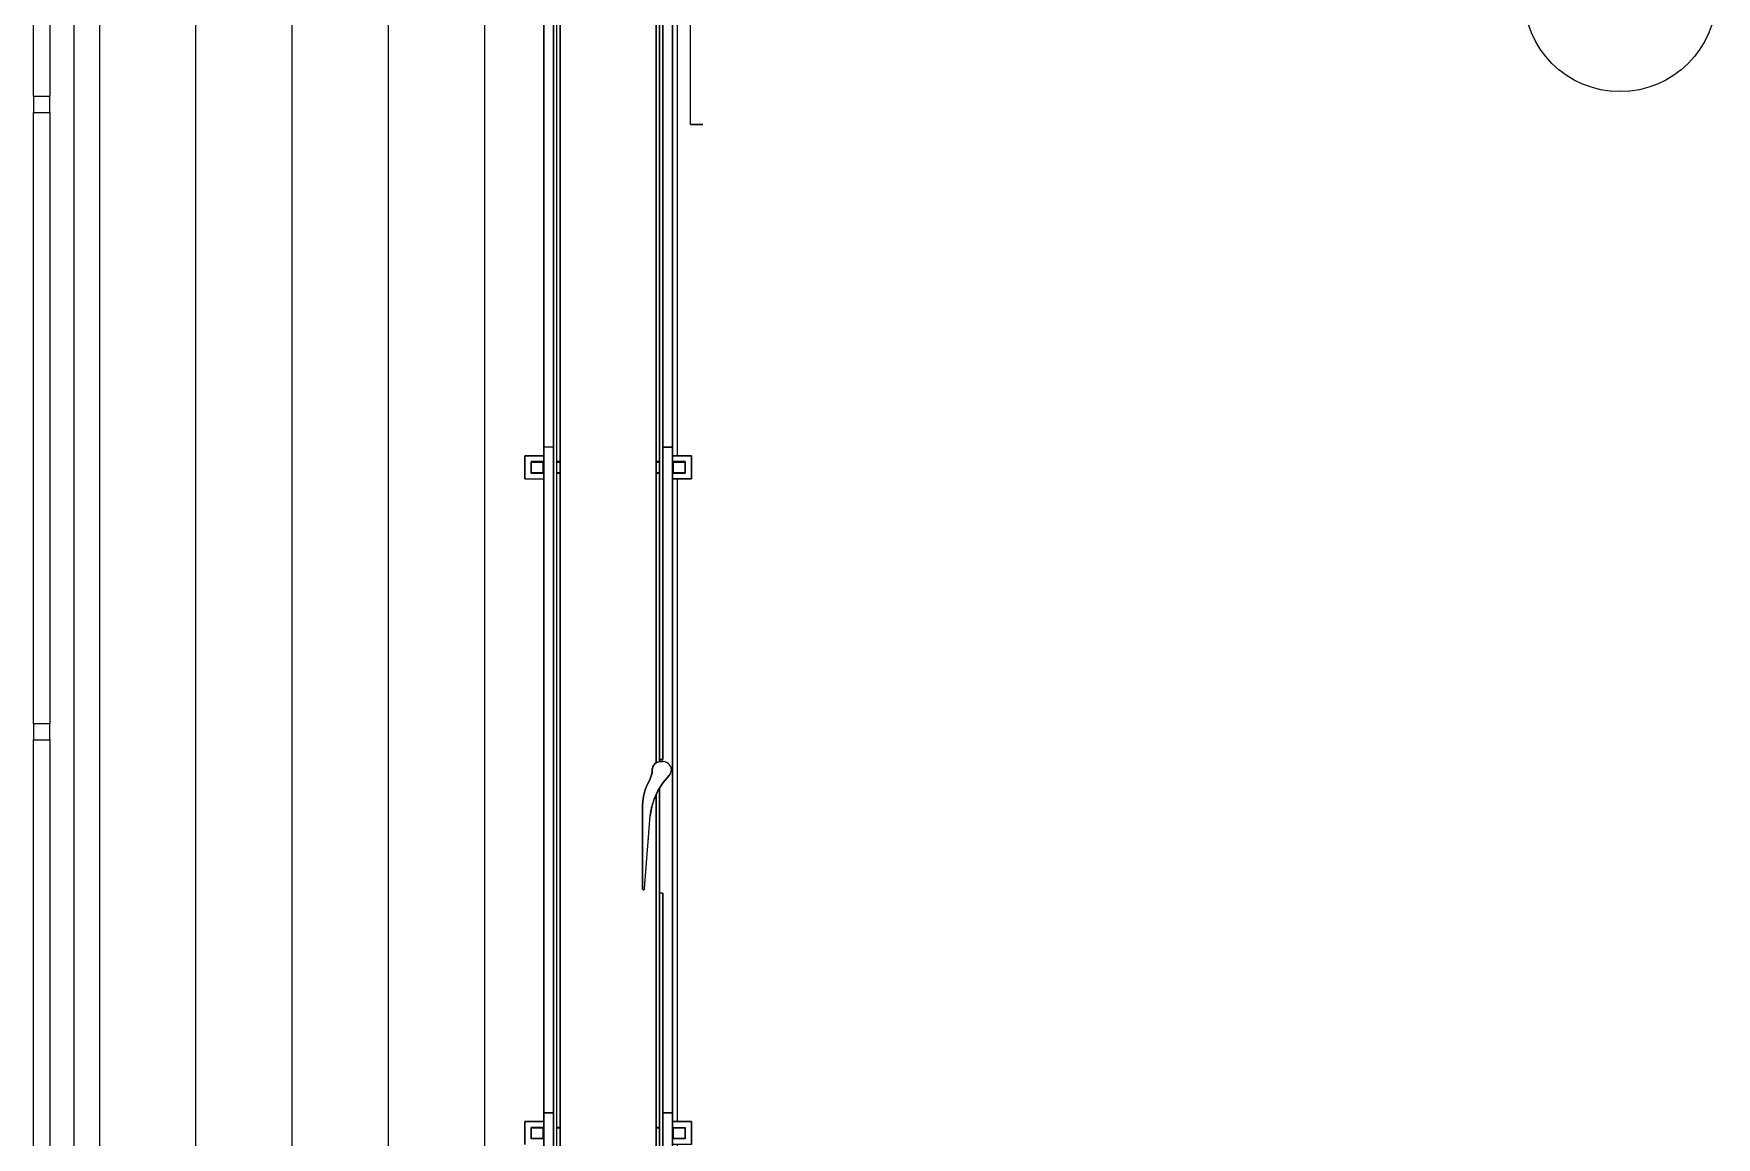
# Model space of a CAD drawing. Header units: centimetres. Extents: x -13617 to -9515, y -261 to 6553.
# Drawn here: x -11184 to -10660, y 3413 to 3756 of the extents above; entities that cross this region are included whole.
import ezdxf

# ---------------------------------------------------------------- set-up
doc = ezdxf.new("R2010")
doc.units = ezdxf.units.CM
doc.linetypes.add('Hidden', pattern=[0.714375, 0.47625, -0.238125])
for name, color, linetype, lineweight in [('A-CLNG-PATT', 7, 'Continuous', 9), ('A-DETL-HDLN', 7, 'Hidden', 9), ('A-GLAZ-CWMG', 7, 'Continuous', 9), ('I-WALL', 7, 'Continuous', 9), ('S-GRID-IDEN', 7, 'Continuous', 9)]:
    doc.layers.add(name, color=color, linetype=linetype, lineweight=lineweight)
doc.layers.add('G-IMPT', color=7, linetype='Continuous', lineweight=9, true_color=0x4c2600)

# ---------------------------------------------------------------- blocks, each defined once
blk = doc.blocks.new('Rectangular Mullion - 30 x 30 mm-1793946-Planta patio maniobras')
at = {"layer": 'A-GLAZ-CWMG', "color": 254, "true_color": 0xd4d4d4}
for p, q in [((-11183.99, 5105.09), (-11183.99, 5295.56)), ((-11178.99, 5295.56), (-11178.99, 5105.09))]:
    blk.add_line(p, q, dxfattribs=at)
blk = doc.blocks.new('Rectangular Mullion - 30 x 30 mm-1797259-Planta patio maniobras')
at = {"layer": 'A-GLAZ-CWMG', "color": 253, "lineweight": 25, "true_color": 0xaaaaaa}
for p, q in [((-2.5, 2.5), (2.5, 2.5)), ((-2.5, -2.5), (-2.5, 2.5)), ((2.5, 2.5), (2.5, -2.5)), ((2.5, -2.5), (-2.5, -2.5))]:
    blk.add_line(p, q, dxfattribs=at)
blk = doc.blocks.new('PQ_RVR_ARQ-01_ZZ_ZZ_MO_T_A_rvt-1-Planta patio maniobras')
at = {"layer": 'A-CLNG-PATT', "lineweight": 18, "true_color": 0xd4d4d4}
h = blk.add_hatch(dxfattribs=at)
h.set_pattern_fill('FP_3', color=254, style=0, pattern_type=2)
h.set_pattern_definition([(90, (-11553.432, 3523.523), (-30, 2e-15), [])])
h.paths.add_polyline_path([(-11171.49, 2368.52), (-11022.9, 2369.06), (-11022.9, 2618.22), (-11028.91, 2618.22), (-11028.91, 2620.14), (-11044.09, 2620.14), (-11044.09, 2679.44), (-11044.21, 2679.44), (-11044.21, 2674.44), (-11044.41, 2674.44), (-11044.41, 2674.24), (-11048.02, 2674.24), (-11048.02, 2674.44), (-11048.22, 2674.44), (-11048.26, 2677.44), (-11054.22, 2677.44), (-11054.22, 2685.44), (-11048.22, 2685.44), (-11048.22, 2843.52), (-11054.22, 2843.52), (-11054.22, 2851.52), (-11048.22, 2851.52), (-11048.22, 2851.86), (-11166.49, 2851.86), (-11166.49, 2854.4), (-11158.11, 2854.4), (-11158.11, 2879.32), (-11166.49, 2879.32), (-11166.49, 2881.86), (-10975.53, 2881.86), (-10975.53, 2934.13), (-10979.86, 2934.13), (-10979.86, 2935.99), (-10983.86, 2935.99), (-10983.86, 2883.61), (-10987.86, 2883.61), (-10987.86, 2935.99), (-10988.86, 2935.99), (-10988.86, 2883.01), (-11018.88, 2883.07), (-11018.88, 2935.99), (-11019.88, 2935.99), (-11019.88, 2883.61), (-11023.88, 2883.61), (-11023.88, 2935.99), (-11027.88, 2935.99), (-11027.88, 2934.13), (-11035.89, 2934.13), (-11035.89, 2942.13), (-11033.88, 2942.13), (-11033.88, 2991.16), (-11051.89, 2991.16), (-11051.89, 3031.17), (-11033.88, 3031.17), (-11033.88, 3080.2), (-11035.89, 3080.2), (-11035.89, 3088.2), (-11027.88, 3088.2), (-11027.88, 3086.34), (-11023.88, 3086.34), (-11023.88, 3138.72), (-11019.88, 3138.72), (-11019.88, 3086.34), (-11018.88, 3086.34), (-11018.88, 3139.32), (-10988.86, 3139.26), (-10988.86, 3086.34), (-10987.86, 3086.34), (-10987.86, 3138.72), (-10983.86, 3138.72), (-10983.86, 3086.34), (-10979.86, 3086.34), (-10979.86, 3088.2), (-10975.53, 3088.2), (-10975.53, 3728.02), (-10979.33, 3728.02), (-10979.33, 3805.3), (-10975.53, 3805.3), (-10975.53, 4597.73), (-10976.98, 4599.85), (-10978.69, 4604.35), (-10979.28, 4609.14), (-10978.69, 4613.93), (-10976.98, 4618.43), (-10975.53, 4620.55), (-10975.53, 4830.32), (-11171.49, 4829.58), (-11171.49, 2565.92), (-11037.55, 2565.92), (-11037.55, 2515.9), (-11171.49, 2515.9), (-11171.49, 2399.56)])
h.paths.add_polyline_path([(-11018.9, 2369.07), (-11017.9, 2369.08), (-11017.9, 2620.14), (-11018.9, 2620.14), (-11018.9, 2423.81)])
h.paths.add_polyline_path([(-10987.89, 2369.19), (-10986.89, 2369.19), (-10986.89, 2620.14), (-10987.89, 2620.14), (-10987.89, 2423.81)])
h.paths.add_polyline_path([(-10982.89, 2369.21), (-10975.53, 2369.23), (-10975.53, 2620.14), (-10976.88, 2620.14), (-10976.88, 2618.22), (-10982.89, 2618.22), (-10982.89, 2423.81)])
h.paths.add_polyline_path([(-11044.21, 2683.44), (-11044.09, 2683.44), (-11044.09, 2845.52), (-11044.21, 2845.52), (-11044.21, 2699.86)])
h.paths.add_polyline_path([(-11044.21, 2849.52), (-11044.09, 2849.52), (-11044.09, 2851.86), (-11044.21, 2851.86)])
h.paths.add_polyline_path([(-11132.71, 2854.4), (-11112.39, 2854.4), (-11112.39, 2879.32), (-11132.71, 2879.32)])
h.paths.add_polyline_path([(-11135.25, 2854.4), (-11135.25, 2879.32), (-11155.57, 2879.32), (-11155.57, 2854.4)])
h.paths.add_polyline_path([(-11044.09, 2854.4), (-11044.09, 2861.45), (-11043.81, 2861.87), (-11043.81, 2879.32), (-11064.13, 2879.32), (-11064.13, 2854.4), (-11048.22, 2854.4), (-11048.2, 2854.52), (-11048.02, 2854.52), (-11048.02, 2854.72), (-11044.41, 2854.72), (-11044.41, 2854.52), (-11044.21, 2854.52), (-11044.21, 2854.4)])
h.paths.add_polyline_path([(-11109.85, 2854.4), (-11089.53, 2854.4), (-11089.53, 2879.32), (-11109.85, 2879.32), (-11109.85, 2854.52)])
h.paths.add_polyline_path([(-11066.67, 2854.4), (-11066.67, 2879.32), (-11086.99, 2879.32), (-11086.99, 2854.4)])
h.paths.add_polyline_path([(-11041.27, 2865.75), (-11032.38, 2879.32), (-11041.27, 2879.32), (-11041.27, 2866.69)])
h.paths.add_polyline_path([(-10988.86, 2940.13), (-10987.86, 2940.13), (-10987.86, 3082.2), (-10988.86, 3082.2), (-10988.86, 2950.1)])
h.paths.add_polyline_path([(-10979.86, 2940.13), (-10979.86, 2942.13), (-10977.86, 2942.13), (-10977.86, 3080.2), (-10979.86, 3080.2), (-10979.86, 3082.2), (-10983.86, 3082.2), (-10983.86, 2940.13)])
h.paths.add_polyline_path([(-11019.88, 2940.13), (-11018.88, 2940.13), (-11018.88, 3082.2), (-11019.88, 3082.2), (-11019.88, 2950.1)])
h.paths.add_polyline_path([(-11023.88, 2940.13), (-11023.88, 3082.2), (-11027.88, 3082.12), (-11027.88, 3080.2), (-11029.88, 3080.2), (-11029.88, 3025.67), (-11027.76, 3025.67), (-11027.76, 2996.66), (-11029.88, 2996.66), (-11029.81, 2942.13), (-11027.88, 2942.13), (-11027.88, 2940.13)])
h.paths.add_polyline_path([(-11054.89, 2991.16), (-11054.89, 3031.17), (-11052.89, 3031.17), (-11052.89, 2991.16)])
h.paths.add_polyline_path([(-11074.22, 3129.45), (-11078.9, 3130.6), (-11083.17, 3132.84), (-11086.78, 3136.04), (-11089.52, 3140.01), (-11091.23, 3144.51), (-11091.81, 3149.3), (-11091.23, 3154.09), (-11089.52, 3158.59), (-11086.78, 3162.56), (-11083.17, 3165.76), (-11078.9, 3168), (-11074.22, 3169.15), (-11069.4, 3169.15), (-11064.72, 3168), (-11060.45, 3165.76), (-11056.84, 3162.56), (-11054.1, 3158.59), (-11052.39, 3154.09), (-11051.81, 3149.3), (-11052.39, 3144.51), (-11054.1, 3140.01), (-11056.84, 3136.04), (-11060.45, 3132.84), (-11064.72, 3130.6), (-11069.4, 3129.45), (-11073.35, 3129.45)])
h.paths.add_polyline_path([(-10989.99, 3141.05), (-11020, 3141.12), (-11020, 3151.33), (-11021, 3151.33), (-11021, 3146.5), (-11022, 3146.5), (-11022, 3146.68), (-11024.8, 3146.68), (-11024.8, 3146.86), (-11025, 3146.86), (-11025, 3149.55), (-11031.01, 3149.55), (-11031.01, 3156.7), (-11025, 3156.7), (-11025, 3410.27), (-11031.01, 3410.27), (-11031.01, 3417.42), (-11025, 3417.42), (-11025, 3617.66), (-11031.01, 3617.66), (-11031.01, 3624.81), (-11025, 3624.81), (-11025, 3825.05), (-11031.01, 3825.05), (-11031.01, 3832.2), (-11025, 3832.2), (-11025, 3834.89), (-11024.8, 3834.89), (-11024.8, 3835.07), (-11022, 3835.07), (-11022, 3835.96), (-11021, 3835.96), (-11020.95, 3830.42), (-11020, 3830.42), (-11020, 3840.73), (-10989.99, 3840.67), (-10989.88, 3837.69), (-10989.29, 3837.8), (-10988.14, 3837.7), (-10987.07, 3837.22), (-10986.23, 3836.43), (-10985.75, 3835.45), (-10985.67, 3835.07), (-10985.19, 3835.07), (-10985.19, 3834.89), (-10984.99, 3834.89), (-10984.88, 3832.2), (-10978.98, 3832.2), (-10978.98, 3825.05), (-10984.99, 3825.05), (-10984.88, 3624.81), (-10978.98, 3624.81), (-10978.98, 3617.66), (-10984.99, 3617.66), (-10984.99, 3417.42), (-10978.98, 3417.42), (-10978.98, 3410.27), (-10984.99, 3410.27), (-10984.99, 3156.7), (-10978.98, 3156.7), (-10978.98, 3149.55), (-10984.99, 3149.55), (-10984.99, 3146.86), (-10985.19, 3146.86), (-10985.19, 3146.68), (-10987.99, 3146.68), (-10987.99, 3146.5), (-10988.99, 3146.53), (-10988.99, 3151.33), (-10989.99, 3151.33), (-10989.99, 3141.12)])
h.paths.add_polyline_path([(-10988.99, 3154.91), (-10988.99, 3250.35), (-10989.39, 3249.72), (-10989.99, 3248.46), (-10989.99, 3154.91)])
h.paths.add_polyline_path([(-11021, 3154.91), (-11020, 3154.91), (-11020, 3412.19), (-11021, 3412.19), (-11021, 3166.98)])
h.paths.add_polyline_path([(-10989.99, 3258.25), (-10988.99, 3258.75), (-10988.99, 3412.19), (-10989.99, 3412.19), (-10989.99, 3258.25)])
h.paths.add_polyline_path([(-11020, 3415.5), (-11020, 3619.58), (-11021, 3619.58), (-11020.95, 3415.5)])
h.paths.add_polyline_path([(-10988.99, 3415.5), (-10989.02, 3521.21), (-10989.39, 3520.64), (-10989.99, 3519.38), (-10989.99, 3415.5)])
h.paths.add_polyline_path([(-10989.99, 3529.17), (-10988.99, 3529.67), (-10988.99, 3619.58), (-10989.99, 3619.58), (-10989.99, 3529.17)])
h.paths.add_polyline_path([(-11021, 3622.89), (-11020, 3622.89), (-11020, 3816.72), (-11021, 3815.93), (-11021, 3623.02)])
h.paths.add_polyline_path([(-10989.99, 3622.89), (-10988.99, 3622.89), (-10988.99, 3826.84), (-10989.99, 3826.84), (-10989.99, 3623.02)])
h.paths.add_polyline_path([(-11069.83, 3781.95), (-11074.65, 3781.95), (-11079.34, 3783.11), (-11083.6, 3785.35), (-11087.21, 3788.54), (-11089.95, 3792.51), (-11091.66, 3797.02), (-11092.24, 3801.81), (-11091.66, 3806.59), (-11089.95, 3811.1), (-11087.21, 3815.07), (-11083.6, 3818.27), (-11079.34, 3820.51), (-11074.65, 3821.66), (-11069.83, 3821.66), (-11065.15, 3820.51), (-11060.88, 3818.27), (-11057.27, 3815.07), (-11054.53, 3811.1), (-11052.82, 3806.59), (-11052.24, 3801.81), (-11052.82, 3797.02), (-11054.53, 3792.51), (-11057.27, 3788.54), (-11060.88, 3785.35), (-11065.15, 3783.11), (-11066.37, 3782.81)])
h.paths.add_polyline_path([(-11021, 3816.89), (-11020, 3817.69), (-11020, 3826.84), (-11021, 3826.84), (-11021, 3817.62)])
h.paths.add_polyline_path([(-10988.99, 3830.42), (-10988.99, 3832.37), (-10989.99, 3832.31), (-10989.99, 3830.42)])
at = {"layer": 'I-WALL', "color": 253, "true_color": 0xaaaaaa}
blk.add_line((-11171.49, 4856.74), (-11171.49, 2584.66), dxfattribs=at)
at = {"layer": 'A-GLAZ-CWMG', "color": 254, "lineweight": 18, "true_color": 0xd4d4d4}
for p in [(0, -1368.28), (0, -1563.75), (0, -1759.22)]:
    blk.add_blockref('Rectangular Mullion - 30 x 30 mm-1793946-Planta patio maniobras', p, dxfattribs=at)
at = {"layer": 'A-GLAZ-CWMG', "color": 254, "lineweight": 18, "true_color": 0xd4d4d4, "extrusion": (0, 0, -1), "rotation": 270.0000000000002}
for p in [(11181.49, 3734.3), (11181.49, 3538.84)]:
    blk.add_blockref('Rectangular Mullion - 30 x 30 mm-1797259-Planta patio maniobras', p, dxfattribs=at)
blk = doc.blocks.new('EQ-01-015 - EQ-01-015_dwg_Agrupar_447-1514512-Planta patio maniobras')
at = {"layer": 'A-DETL-HDLN'}
for p, q in [((-5.8, 20), (-5.8, 112)), ((-1.27, 112), (-5.8, 112)), ((-1.27, 112), (-5.8, 112)), ((-1.27, 20), (-5.8, 20)), ((-5.8, 20), (-1.27, 20))]:
    blk.add_line(p, q, dxfattribs=at)
at = {"layer": 'G-IMPT', "color": 251, "true_color": 0x666666}
for p, q in [((-5.8, 20), (-5.8, 112)), ((-1.27, 112), (-5.8, 112)), ((-1.27, 112), (-5.8, 112)), ((-1.27, 112), (-5.8, 112)), ((-5.8, 112), (-1.27, 112)), ((-1.27, 20), (-5.8, 20)), ((-5.8, 20), (-1.27, 20)), ((-5.8, 20), (-1.27, 20)), ((-1.27, 20), (-5.8, 20))]:
    blk.add_line(p, q, dxfattribs=at)
at = {"layer": 'G-IMPT', "color": 251, "true_color": 0x666666, "flags": 128}
blk.add_lwpolyline([(-1.27, 20), (-5.8, 20), (-5.8, 112), (-1.27, 112)], dxfattribs=at)
blk = doc.blocks.new('EQ-01-015 - EQ-01-015_dwg_Agrupar_348-1514514-Planta patio maniobras')
blk.add_blockref('EQ-01-015 - EQ-01-015_dwg_Agrupar_447-1514512-Planta patio maniobras', (-119.17, 0))
blk = doc.blocks.new('EQ-01-015 - EQ-01-015_dwg_Group_65-1514515-Planta patio maniobras')
at = {"rotation": 270}
blk.add_blockref('EQ-01-015 - EQ-01-015_dwg_Agrupar_348-1514514-Planta patio maniobras', (185, 190.18), dxfattribs=at)
blk = doc.blocks.new('EQ-01-015 - EQ-01-015_dwg-1514499-Planta patio maniobras')
at = {"rotation": 90}
blk.add_blockref('EQ-01-015 - EQ-01-015_dwg_Group_65-1514515-Planta patio maniobras', (315.15, -124.41), dxfattribs=at)
blk = doc.blocks.new('EQ-01-015 - EQ-01-015-1495268-Planta patio maniobras')
at = {"xscale": 0.84, "yscale": 0.84, "zscale": 0.84}
blk.add_blockref('EQ-01-015 - EQ-01-015_dwg-1514499-Planta patio maniobras', (0.46, 0.41), dxfattribs=at)
blk = doc.blocks.new('EQ-01-010 - EQ-01-010_dwg_Agrupar_466-1517774-Planta patio maniobras')
at = {"layer": 'A-DETL-HDLN'}
for p, q in [((6, 693.54), (6, 486.24)), ((46, 693.54), (46, 486.24)), ((0, 476.4), (0, 483.55)), ((0, 483.55), (6, 483.55)), ((9, 486.24), (6, 486.24)), ((6, 278.94), (6, 486.24)), ((9, 486.24), (6, 486.24)), ((46, 486.24), (43, 486.24)), ((46, 486.24), (43, 486.24)), ((46, 278.94), (46, 486.24)), ((52, 483.55), (46, 483.55)), ((52, 483.55), (52, 476.4)), ((2, 478.19), (2, 481.76)), ((2, 481.76), (6, 481.76)), ((2, 478.19), (6, 478.19)), ((2.01, 481.63), (2.01, 478.32)), ((2.01, 481.63), (5.71, 481.63)), ((5.71, 478.32), (2.01, 478.32)), ((5.85, 481.63), (5.71, 481.63)), ((5.71, 478.32), (5.71, 481.63)), ((5.85, 478.32), (5.71, 478.32)), ((5.85, 481.63), (5.85, 478.32)), ((5.85, 481.63), (5.85, 478.32)), ((11, 481.76), (10.05, 481.76)), ((11, 481.76), (10.05, 481.76)), ((11, 481.63), (10.05, 481.63)), ((11, 478.32), (10.05, 478.32)), ((11, 478.19), (10.05, 478.19)), ((11, 478.19), (10.05, 478.19)), ((41, 481.76), (42, 481.76)), ((41, 481.76), (42, 481.76)), ((41, 481.63), (42, 481.63)), ((42, 478.32), (41, 478.32)), ((41, 478.19), (42, 478.19)), ((41, 478.19), (42, 478.19)), ((46, 481.76), (50, 481.76)), ((46, 478.19), (50, 478.19)), ((46.29, 481.63), (46.15, 481.63)), ((46.15, 481.63), (46.15, 478.32)), ((46.15, 481.63), (46.15, 478.32)), ((46.29, 478.32), (46.15, 478.32)), ((49.99, 481.63), (46.29, 481.63)), ((46.29, 481.63), (46.29, 478.32)), ((49.99, 478.32), (46.29, 478.32)), ((49.99, 481.63), (49.99, 478.32)), ((50, 481.76), (50, 478.19)), ((0, 476.4), (6, 476.4)), ((52, 476.4), (46, 476.4)), ((42, 388.35), (42, 388.96)), ((42, 347.42), (42, 380.06)), ((9, 278.94), (6, 278.94)), ((6, 5.81), (6, 278.94)), ((9, 278.94), (6, 278.94)), ((43, 278.94), (46, 278.94)), ((43, 278.94), (46, 278.94)), ((46, 5.81), (46, 278.94)), ((6, 276.25), (0, 276.25)), ((0, 276.25), (0, 269.1)), ((6, 274.46), (2, 274.46)), ((2, 270.89), (2, 274.46)), ((2.01, 274.33), (2.01, 271.02)), ((2.01, 274.33), (5.71, 274.33)), ((5.85, 274.33), (5.71, 274.33)), ((5.71, 271.02), (5.71, 274.33)), ((5.85, 271.02), (5.85, 274.33)), ((5.85, 271.02), (5.85, 274.33)), ((11, 274.46), (10.05, 274.46)), ((11, 274.46), (10.05, 274.46)), ((11, 274.33), (10.05, 274.33)), ((41, 274.46), (42, 274.46)), ((41, 274.46), (42, 274.46)), ((41, 274.33), (42, 274.33)), ((52, 276.25), (46, 276.25)), ((46, 274.46), (50, 274.46)), ((46.29, 274.33), (46.15, 274.33)), ((46.15, 274.33), (46.15, 271.02)), ((46.15, 274.33), (46.15, 271.02)), ((49.99, 274.33), (46.29, 274.33)), ((46.29, 274.33), (46.29, 271.02)), ((49.99, 274.33), (49.99, 271.02)), ((50, 270.89), (50, 274.46)), ((52, 269.1), (52, 276.25))]:
    blk.add_line(p, q, dxfattribs=at)
at = {"layer": 'G-IMPT'}
for p, q in [((6, 693.54), (6, 486.24)), ((6, 693.54), (6, 486.24)), ((46, 693.54), (46, 486.24)), ((0, 476.4), (0, 483.55)), ((0, 483.55), (6, 483.55)), ((0, 476.4), (0, 483.55)), ((0, 483.55), (6, 483.55)), ((9, 486.24), (6, 486.24)), ((6, 278.94), (6, 486.24)), ((9, 486.24), (6, 486.24)), ((6, 486.24), (6, 278.94)), ((9, 486.24), (6, 486.24)), ((46, 486.24), (43, 486.24)), ((46, 486.24), (43, 486.24)), ((43, 486.24), (46, 486.24)), ((46, 486.24), (43, 486.24)), ((46, 278.94), (46, 486.24)), ((46, 486.24), (46, 278.94)), ((52, 483.55), (46, 483.55)), ((46, 483.55), (52, 483.55)), ((52, 483.55), (52, 476.4)), ((2, 478.19), (2, 481.76)), ((2, 481.76), (6, 481.76)), ((2, 481.76), (6, 481.76)), ((2, 478.19), (2, 481.76)), ((2, 478.19), (6, 478.19)), ((2, 478.19), (6, 478.19)), ((2.01, 481.63), (2.01, 478.32)), ((2.01, 481.63), (5.71, 481.63)), ((5.71, 478.32), (2.01, 478.32)), ((5.85, 481.63), (5.71, 481.63)), ((5.71, 478.32), (5.71, 481.63)), ((5.71, 481.63), (5.85, 481.63)), ((5.85, 481.63), (5.71, 481.63)), ((5.71, 481.63), (5.71, 478.32)), ((5.85, 478.32), (5.71, 478.32)), ((5.71, 478.32), (5.85, 478.32)), ((5.85, 481.63), (5.85, 478.32)), ((5.85, 481.63), (5.85, 478.32)), ((5.85, 481.63), (5.85, 478.32)), ((5.85, 481.63), (5.85, 478.32)), ((5.85, 478.32), (5.85, 481.63)), ((11, 481.76), (10.05, 481.76)), ((11, 481.76), (10.05, 481.76)), ((11, 481.76), (10.05, 481.76)), ((10.05, 481.76), (11, 481.76)), ((11, 481.63), (10.05, 481.63)), ((10.05, 481.63), (11, 481.63)), ((10.05, 481.63), (11, 481.63)), ((11, 478.32), (10.05, 478.32)), ((11, 478.32), (10.05, 478.32)), ((10.05, 478.32), (11, 478.32)), ((11, 478.19), (10.05, 478.19)), ((11, 478.19), (10.05, 478.19)), ((10.05, 478.19), (11, 478.19)), ((11, 478.19), (10.05, 478.19)), ((41, 481.76), (42, 481.76)), ((41, 481.76), (42, 481.76)), ((42, 481.76), (41, 481.76)), ((41, 481.76), (42, 481.76)), ((41, 481.63), (42, 481.63)), ((41, 481.63), (42, 481.63)), ((41, 481.63), (42, 481.63)), ((42, 478.32), (41, 478.32)), ((42, 478.32), (41, 478.32)), ((41, 478.32), (42, 478.32)), ((41, 478.19), (42, 478.19)), ((41, 478.19), (42, 478.19)), ((42, 478.19), (41, 478.19)), ((41, 478.19), (42, 478.19)), ((46, 481.76), (50, 481.76)), ((50, 481.76), (46, 481.76)), ((46, 481.76), (50, 481.76)), ((46, 478.19), (50, 478.19)), ((46, 478.19), (50, 478.19)), ((46.29, 481.63), (46.15, 481.63)), ((46.15, 481.63), (46.15, 478.32)), ((46.15, 481.63), (46.15, 478.32)), ((46.15, 478.32), (46.15, 481.63)), ((46.15, 478.32), (46.15, 481.63)), ((46.29, 478.32), (46.15, 478.32)), ((49.99, 481.63), (46.29, 481.63)), ((46.29, 481.63), (46.29, 478.32)), ((49.99, 478.32), (46.29, 478.32)), ((49.99, 481.63), (49.99, 478.32)), ((49.99, 481.63), (49.99, 478.32)), ((50, 481.76), (50, 478.19)), ((0, 476.4), (6, 476.4)), ((0, 476.4), (6, 476.4)), ((0, 476.4), (6, 476.4)), ((52, 476.4), (46, 476.4)), ((46, 476.4), (52, 476.4)), ((52, 476.4), (46, 476.4)), ((42, 388.35), (42, 388.96)), ((42, 388.35), (42, 388.96)), ((42, 388.96), (42, 388.35)), ((42, 347.42), (42, 380.06)), ((42, 347.42), (42, 380.06)), ((42, 380.06), (42, 347.42)), ((9, 278.94), (6, 278.94)), ((6, 5.81), (6, 278.94)), ((9, 278.94), (6, 278.94)), ((6, 278.94), (6, 5.81)), ((9, 278.94), (6, 278.94)), ((43, 278.94), (46, 278.94)), ((43, 278.94), (46, 278.94)), ((46, 278.94), (43, 278.94)), ((46, 278.94), (43, 278.94)), ((46, 5.81), (46, 278.94)), ((46, 278.94), (46, 5.81)), ((6, 276.25), (0, 276.25)), ((0, 276.25), (0, 269.1)), ((0, 276.25), (6, 276.25)), ((0, 276.25), (0, 269.1)), ((6, 274.46), (2, 274.46)), ((2, 270.89), (2, 274.46)), ((2, 274.46), (6, 274.46)), ((2, 270.89), (2, 274.46)), ((2.01, 274.33), (2.01, 271.02)), ((2.01, 274.33), (5.71, 274.33)), ((2.01, 271.02), (2.01, 274.33)), ((2.01, 274.33), (5.71, 274.33)), ((5.85, 274.33), (5.71, 274.33)), ((5.71, 271.02), (5.71, 274.33)), ((5.85, 274.33), (5.71, 274.33)), ((5.71, 274.33), (5.71, 271.02)), ((5.71, 274.33), (5.85, 274.33)), ((5.85, 271.02), (5.85, 274.33)), ((5.85, 271.02), (5.85, 274.33)), ((5.85, 274.33), (5.85, 271.02)), ((5.85, 271.02), (5.85, 274.33)), ((11, 274.46), (10.05, 274.46)), ((11, 274.46), (10.05, 274.46)), ((11, 274.46), (10.05, 274.46)), ((10.05, 274.46), (11, 274.46)), ((11, 274.33), (10.05, 274.33)), ((10.05, 274.33), (11, 274.33)), ((10.05, 274.33), (11, 274.33)), ((41, 274.46), (42, 274.46)), ((41, 274.46), (42, 274.46)), ((42, 274.46), (41, 274.46)), ((41, 274.46), (42, 274.46)), ((41, 274.33), (42, 274.33)), ((41, 274.33), (42, 274.33)), ((42, 274.33), (41, 274.33)), ((52, 276.25), (46, 276.25)), ((46, 276.25), (52, 276.25)), ((46, 274.46), (50, 274.46)), ((46, 274.46), (50, 274.46)), ((46, 274.46), (50, 274.46)), ((46.29, 274.33), (46.15, 274.33)), ((46.15, 274.33), (46.15, 271.02)), ((46.15, 274.33), (46.15, 271.02)), ((46.15, 271.02), (46.15, 274.33)), ((46.15, 274.33), (46.15, 271.02)), ((46.15, 271.02), (46.15, 274.33)), ((49.99, 274.33), (46.29, 274.33)), ((46.29, 274.33), (46.29, 271.02)), ((49.99, 274.33), (49.99, 271.02)), ((49.99, 271.02), (49.99, 274.33)), ((50, 270.89), (50, 274.46)), ((52, 269.1), (52, 276.25))]:
    blk.add_line(p, q, dxfattribs=at)
at = {"layer": 'G-IMPT', "flags": 128}
for points in [[(9, 486.24), (6, 486.24), (6, 693.54)], [(43, 486.24), (46, 486.24), (46, 693.54), (45.31, 693.54)], [(46, 693.54), (46, 486.24), (46, 278.94)], [(6, 483.55), (0, 483.55), (0, 476.4)], [(9, 486.24), (6, 486.24), (6, 278.94), (9, 278.94)], [(52, 483.55), (52, 476.4), (52, 483.55), (46, 483.55)], [(6, 481.76), (2, 481.76), (2, 478.19), (6, 478.19)], [(2.01, 478.32), (5.71, 478.32), (2.01, 478.32), (2.01, 481.63), (5.71, 481.63), (5.71, 478.32)], [(2.01, 478.32), (2.01, 481.63), (5.71, 481.63)], [(5.71, 478.32), (5.85, 478.32), (5.85, 481.63)], [(46, 478.19), (50, 478.19), (50, 481.76), (50, 478.19)], [(46.15, 478.32), (46.15, 481.63), (46.29, 481.63), (46.15, 481.63)], [(49.99, 481.63), (46.29, 481.63), (49.99, 481.63), (49.99, 478.32), (46.29, 478.32), (46.29, 481.63), (46.29, 478.32), (46.15, 478.32), (46.15, 481.63)], [(46.15, 478.32), (46.29, 478.32), (49.99, 478.32)], [(9, 278.94), (6, 278.94), (6, 5.81), (9, 5.81)], [(43, 278.94), (46, 278.94), (46, 5.81), (43, 5.81)], [(0, 269.1), (0, 276.25), (6, 276.25)], [(6, 270.89), (2, 270.89), (2, 274.46), (6, 274.46)], [(5.71, 271.02), (2.01, 271.02), (2.01, 274.33), (5.71, 274.33), (5.71, 271.02), (2.01, 271.02)], [(5.85, 274.33), (5.85, 271.02), (5.71, 271.02)], [(5.71, 271.02), (5.85, 271.02), (5.85, 274.33)], [(52, 276.25), (52, 269.1), (46, 269.1)], [(46, 276.25), (52, 276.25), (52, 269.1)], [(50, 270.89), (50, 274.46), (50, 270.89), (46, 270.89)], [(46.15, 274.33), (46.29, 274.33), (49.99, 274.33)]]:
    blk.add_lwpolyline(points, dxfattribs=at)
blk.add_lwpolyline([(49.99, 274.33), (49.99, 271.02), (46.29, 271.02), (46.29, 274.33), (46.29, 271.02), (46.15, 271.02), (46.15, 274.33), (46.29, 274.33)], close=True, dxfattribs=at)
blk = doc.blocks.new('EQ-01-010 - EQ-01-010_dwg_Agrupar_1044-1517775-Planta patio maniobras')
at = {"layer": 'A-DETL-HDLN'}
for p, q in [((9, 5.45), (9, 694.61)), ((10, 5.45), (10, 694.61)), ((41, 690.99), (41, 387.94)), ((11, 5.45), (11, 675.37)), ((42, 388.96), (42, 632.42)), ((43, 632.42), (43, 388.96)), ((42, 388.96), (43, 388.96)), ((41, 378.17), (41, 117.14)), ((42, 161.46), (42, 347.42)), ((43, 347.42), (42, 347.42)), ((43, 347.42), (43, 161.46))]:
    blk.add_line(p, q, dxfattribs=at)
at = {"layer": 'G-IMPT'}
for p, q in [((9, 5.45), (9, 694.61)), ((10, 5.45), (10, 694.61)), ((10, 5.45), (10, 694.61)), ((41, 690.99), (41, 387.94)), ((41, 387.94), (41, 690.99)), ((41, 387.94), (41, 690.99)), ((11, 5.45), (11, 675.37)), ((11, 675.37), (11, 5.45)), ((11, 675.37), (11, 5.45)), ((42, 388.96), (42, 632.42)), ((43, 632.42), (43, 388.96)), ((42, 388.96), (43, 388.96)), ((41, 378.17), (41, 117.14)), ((41, 117.14), (41, 378.17)), ((41, 117.14), (41, 378.17)), ((42, 161.46), (42, 347.42)), ((43, 347.42), (42, 347.42)), ((43, 347.42), (43, 161.46))]:
    blk.add_line(p, q, dxfattribs=at)
at = {"layer": 'G-IMPT', "flags": 128}
for points in [[(9, 5.45), (9, 694.61), (9, 5.45), (10, 5.45), (10, 694.61)], [(43, 161.46), (43, 347.42), (42, 347.42), (42, 161.46)], [(43, 161.46), (43, 347.42), (42, 347.42), (42, 161.46)]]:
    blk.add_lwpolyline(points, dxfattribs=at)
blk.add_lwpolyline([(43, 632.42), (43, 388.96), (42, 388.96), (43, 388.96), (43, 632.42), (42, 632.42), (42, 388.96), (42, 632.42)], close=True, dxfattribs=at)
blk = doc.blocks.new('EQ-01-010 - EQ-01-010_dwg_Agrupar_434-1517776-Planta patio maniobras')
at = {"layer": 'A-DETL-HDLN'}
for p, q in [((40.55, 387.61), (40.99, 387.94)), ((40.99, 387.94), (41.49, 388.2)), ((41.49, 388.2), (42.03, 388.36)), ((42.03, 388.36), (42.61, 388.42)), ((43.18, 388.39), (42.61, 388.42)), ((43.74, 388.26), (43.18, 388.39)), ((44.26, 388.03), (43.74, 388.26)), ((44.72, 387.73), (44.26, 388.03)), ((38.14, 381.15), (38.94, 382.7)), ((38.94, 382.7), (39.21, 383.28)), ((39.21, 383.28), (39.42, 383.88)), ((39.42, 383.88), (39.58, 384.49)), ((39.58, 384.49), (39.67, 385.12)), ((39.67, 385.12), (39.7, 385.74)), ((39.7, 385.74), (39.76, 386.26)), ((39.76, 386.26), (39.92, 386.75)), ((39.92, 386.75), (40.19, 387.21)), ((40.19, 387.21), (40.55, 387.61)), ((43.13, 381.81), (44.98, 384)), ((45.11, 387.34), (44.72, 387.73)), ((44.98, 384), (45.31, 384.42)), ((45.41, 386.9), (45.11, 387.34)), ((45.31, 384.42), (45.55, 384.89)), ((45.6, 386.42), (45.41, 386.9)), ((45.55, 384.89), (45.67, 385.39)), ((45.69, 385.91), (45.6, 386.42)), ((45.67, 385.39), (45.69, 385.91)), ((36.79, 376.18), (37.06, 377.88)), ((37.06, 377.88), (37.52, 379.54)), ((37.52, 379.54), (38.14, 381.15)), ((40.4, 376.9), (41.6, 379.43)), ((41.6, 379.43), (43.13, 381.81)), ((36.7, 374.48), (36.79, 376.18)), ((36.7, 348.73), (36.7, 374.48)), ((39.09, 371.54), (39.56, 374.26)), ((39.56, 374.26), (40.4, 376.9)), ((37.3, 348.71), (39.09, 371.54)), ((36.7, 348.73), (36.99, 348.46)), ((36.7, 348.73), (36.7, 348.69)), ((36.7, 348.73), (36.99, 348.46)), ((36.71, 348.65), (36.7, 348.69)), ((36.71, 348.65), (36.7, 348.69)), ((36.73, 348.61), (36.71, 348.65)), ((36.71, 348.65), (36.73, 348.61)), ((36.73, 348.61), (36.75, 348.57)), ((36.73, 348.61), (36.75, 348.57)), ((36.78, 348.54), (36.75, 348.57)), ((36.75, 348.57), (36.78, 348.54)), ((36.78, 348.54), (36.82, 348.51)), ((36.78, 348.54), (36.82, 348.51)), ((36.82, 348.51), (36.86, 348.49)), ((36.82, 348.51), (36.86, 348.49)), ((36.86, 348.49), (36.9, 348.48)), ((36.9, 348.48), (36.86, 348.49)), ((36.9, 348.48), (36.94, 348.47)), ((36.9, 348.48), (36.94, 348.47)), ((36.99, 348.46), (36.94, 348.47)), ((36.99, 348.46), (36.94, 348.47)), ((37.04, 348.46), (36.99, 348.46)), ((36.99, 348.46), (37.04, 348.46)), ((37.04, 348.46), (37.08, 348.47)), ((37.04, 348.46), (37.08, 348.47)), ((37.08, 348.47), (37.12, 348.48)), ((37.12, 348.48), (37.08, 348.47)), ((37.12, 348.48), (37.16, 348.5)), ((37.12, 348.48), (37.16, 348.5)), ((37.16, 348.5), (37.2, 348.53)), ((37.2, 348.53), (37.16, 348.5)), ((37.2, 348.53), (37.23, 348.56)), ((37.2, 348.53), (37.23, 348.56)), ((37.23, 348.56), (37.26, 348.59)), ((37.23, 348.56), (37.26, 348.59)), ((37.26, 348.59), (37.28, 348.63)), ((37.26, 348.59), (37.28, 348.63)), ((37.28, 348.63), (37.29, 348.67)), ((37.28, 348.63), (37.29, 348.67)), ((37.29, 348.67), (37.3, 348.71)), ((37.3, 348.71), (37.29, 348.67))]:
    blk.add_line(p, q, dxfattribs=at)
at = {"layer": 'G-IMPT'}
for p, q in [((40.55, 387.61), (40.99, 387.94)), ((40.55, 387.61), (40.99, 387.94)), ((40.99, 387.94), (41.49, 388.2)), ((40.99, 387.94), (41.49, 388.2)), ((41.49, 388.2), (42.03, 388.36)), ((42.03, 388.36), (41.49, 388.2)), ((42.03, 388.36), (42.61, 388.42)), ((42.03, 388.36), (42.61, 388.42)), ((43.18, 388.39), (42.61, 388.42)), ((42.61, 388.42), (43.18, 388.39)), ((43.74, 388.26), (43.18, 388.39)), ((43.74, 388.26), (43.18, 388.39)), ((44.26, 388.03), (43.74, 388.26)), ((43.74, 388.26), (44.26, 388.03)), ((44.72, 387.73), (44.26, 388.03)), ((44.72, 387.73), (44.26, 388.03)), ((38.14, 381.15), (38.94, 382.7)), ((38.94, 382.7), (39.21, 383.28)), ((39.21, 383.28), (39.42, 383.88)), ((39.21, 383.28), (39.42, 383.88)), ((39.42, 383.88), (39.58, 384.49)), ((39.58, 384.49), (39.42, 383.88)), ((39.58, 384.49), (39.67, 385.12)), ((39.58, 384.49), (39.67, 385.12)), ((39.67, 385.12), (39.7, 385.74)), ((39.67, 385.12), (39.7, 385.74)), ((39.7, 385.74), (39.76, 386.26)), ((39.7, 385.74), (39.76, 386.26)), ((39.76, 386.26), (39.92, 386.75)), ((39.76, 386.26), (39.92, 386.75)), ((39.92, 386.75), (40.19, 387.21)), ((40.19, 387.21), (39.92, 386.75)), ((40.19, 387.21), (40.55, 387.61)), ((40.19, 387.21), (40.55, 387.61)), ((43.13, 381.81), (44.98, 384)), ((45.11, 387.34), (44.72, 387.73)), ((44.72, 387.73), (45.11, 387.34)), ((44.98, 384), (45.31, 384.42)), ((44.98, 384), (45.31, 384.42)), ((45.41, 386.9), (45.11, 387.34)), ((45.41, 386.9), (45.11, 387.34)), ((45.31, 384.42), (45.55, 384.89)), ((45.31, 384.42), (45.55, 384.89)), ((45.6, 386.42), (45.41, 386.9)), ((45.41, 386.9), (45.6, 386.42)), ((45.55, 384.89), (45.67, 385.39)), ((45.55, 384.89), (45.67, 385.39)), ((45.69, 385.91), (45.6, 386.42)), ((45.6, 386.42), (45.69, 385.91)), ((45.67, 385.39), (45.69, 385.91)), ((45.69, 385.91), (45.67, 385.39)), ((36.79, 376.18), (37.06, 377.88)), ((36.79, 376.18), (37.06, 377.88)), ((37.06, 377.88), (37.52, 379.54)), ((37.06, 377.88), (37.52, 379.54)), ((37.52, 379.54), (38.14, 381.15)), ((37.52, 379.54), (38.14, 381.15)), ((40.4, 376.9), (41.6, 379.43)), ((41.6, 379.43), (43.13, 381.81)), ((36.7, 374.48), (36.79, 376.18)), ((36.7, 374.48), (36.79, 376.18)), ((36.7, 348.73), (36.7, 374.48)), ((36.7, 348.73), (36.7, 374.48)), ((39.09, 371.54), (39.56, 374.26)), ((39.56, 374.26), (39.09, 371.54)), ((39.56, 374.26), (40.4, 376.9)), ((39.56, 374.26), (40.4, 376.9)), ((37.3, 348.71), (39.09, 371.54)), ((37.3, 348.71), (39.09, 371.54)), ((36.7, 348.73), (36.99, 348.46)), ((36.7, 348.73), (36.7, 348.69)), ((36.7, 348.73), (36.99, 348.46)), ((36.71, 348.65), (36.7, 348.69)), ((36.71, 348.65), (36.7, 348.69)), ((36.71, 348.65), (36.7, 348.69)), ((36.7, 348.69), (36.71, 348.65)), ((36.73, 348.61), (36.71, 348.65)), ((36.71, 348.65), (36.73, 348.61)), ((36.73, 348.61), (36.71, 348.65)), ((36.71, 348.65), (36.73, 348.61)), ((36.73, 348.61), (36.75, 348.57)), ((36.73, 348.61), (36.75, 348.57)), ((36.75, 348.57), (36.73, 348.61)), ((36.73, 348.61), (36.75, 348.57)), ((36.78, 348.54), (36.75, 348.57)), ((36.75, 348.57), (36.78, 348.54)), ((36.78, 348.54), (36.75, 348.57)), ((36.75, 348.57), (36.78, 348.54)), ((36.78, 348.54), (36.82, 348.51)), ((36.78, 348.54), (36.82, 348.51)), ((36.78, 348.54), (36.82, 348.51)), ((36.82, 348.51), (36.78, 348.54)), ((36.82, 348.51), (36.86, 348.49)), ((36.82, 348.51), (36.86, 348.49)), ((36.86, 348.49), (36.82, 348.51)), ((36.82, 348.51), (36.86, 348.49)), ((36.86, 348.49), (36.9, 348.48)), ((36.9, 348.48), (36.86, 348.49)), ((36.9, 348.48), (36.86, 348.49)), ((36.86, 348.49), (36.9, 348.48)), ((36.9, 348.48), (36.94, 348.47)), ((36.9, 348.48), (36.94, 348.47)), ((36.94, 348.47), (36.9, 348.48)), ((36.9, 348.48), (36.94, 348.47)), ((36.99, 348.46), (36.94, 348.47)), ((36.99, 348.46), (36.94, 348.47)), ((37.04, 348.46), (36.99, 348.46)), ((36.99, 348.46), (37.04, 348.46)), ((37.04, 348.46), (37.08, 348.47)), ((37.04, 348.46), (37.08, 348.47)), ((37.08, 348.47), (37.04, 348.46)), ((37.04, 348.46), (37.08, 348.47)), ((37.08, 348.47), (37.12, 348.48)), ((37.12, 348.48), (37.08, 348.47)), ((37.12, 348.48), (37.08, 348.47)), ((37.08, 348.47), (37.12, 348.48)), ((37.12, 348.48), (37.16, 348.5)), ((37.12, 348.48), (37.16, 348.5)), ((37.16, 348.5), (37.12, 348.48)), ((37.12, 348.48), (37.16, 348.5)), ((37.16, 348.5), (37.2, 348.53)), ((37.2, 348.53), (37.16, 348.5)), ((37.2, 348.53), (37.16, 348.5)), ((37.16, 348.5), (37.2, 348.53)), ((37.2, 348.53), (37.23, 348.56)), ((37.2, 348.53), (37.23, 348.56)), ((37.23, 348.56), (37.2, 348.53)), ((37.2, 348.53), (37.23, 348.56)), ((37.23, 348.56), (37.26, 348.59)), ((37.23, 348.56), (37.26, 348.59)), ((37.26, 348.59), (37.23, 348.56)), ((37.26, 348.59), (37.28, 348.63)), ((37.26, 348.59), (37.28, 348.63)), ((37.28, 348.63), (37.26, 348.59)), ((37.28, 348.63), (37.29, 348.67)), ((37.28, 348.63), (37.29, 348.67)), ((37.29, 348.67), (37.28, 348.63)), ((37.28, 348.63), (37.29, 348.67)), ((37.29, 348.67), (37.3, 348.71)), ((37.3, 348.71), (37.29, 348.67)), ((37.3, 348.71), (37.29, 348.67)), ((37.29, 348.67), (37.3, 348.71))]:
    blk.add_line(p, q, dxfattribs=at)
at = {"layer": 'G-IMPT', "flags": 128}
for points in [[(36.99, 348.46), (37.04, 348.46), (37.08, 348.47), (37.12, 348.48), (37.16, 348.5), (37.2, 348.53), (37.23, 348.56), (37.26, 348.59), (37.28, 348.63), (37.29, 348.67), (37.3, 348.71), (39.09, 371.54), (39.56, 374.26), (40.4, 376.9), (41.6, 379.43), (43.13, 381.81), (44.98, 384), (45.31, 384.42), (45.55, 384.89), (45.67, 385.39), (45.69, 385.91), (45.6, 386.42), (45.41, 386.9), (45.11, 387.34), (44.72, 387.73), (44.26, 388.03), (43.74, 388.26), (43.18, 388.39), (42.61, 388.42), (42.03, 388.36), (41.49, 388.2), (40.99, 387.94), (40.55, 387.61), (40.19, 387.21), (39.92, 386.75), (39.76, 386.26), (39.7, 385.74), (39.67, 385.12), (39.58, 384.49), (39.42, 383.88), (39.21, 383.28), (38.94, 382.7), (38.14, 381.15), (37.52, 379.54), (37.06, 377.88), (36.79, 376.18), (36.7, 374.48), (36.7, 348.73), (36.7, 348.69)], [(39.21, 383.28), (38.94, 382.7), (38.14, 381.15)], [(44.98, 384), (43.13, 381.81), (41.6, 379.43), (40.4, 376.9)], [(37.04, 348.46), (36.99, 348.46), (36.94, 348.47)], [(36.94, 348.47), (36.99, 348.46), (37.04, 348.46)], [(36.99, 348.46), (37.04, 348.46), (37.08, 348.47), (37.12, 348.48), (37.16, 348.5), (37.2, 348.53), (37.23, 348.56), (37.26, 348.59), (37.28, 348.63), (37.29, 348.67), (37.3, 348.71)], [(37.23, 348.56), (37.26, 348.59), (37.28, 348.63)]]:
    blk.add_lwpolyline(points, dxfattribs=at)
blk = doc.blocks.new('EQ-01-010 - EQ-01-010_dwg_Agrupar_465-1517778-Planta patio maniobras')
for name in ['EQ-01-010 - EQ-01-010_dwg_Agrupar_1044-1517775-Planta patio maniobras', 'EQ-01-010 - EQ-01-010_dwg_Agrupar_466-1517774-Planta patio maniobras', 'EQ-01-010 - EQ-01-010_dwg_Agrupar_434-1517776-Planta patio maniobras']:
    blk.add_blockref(name, (0, 0))
blk = doc.blocks.new('EQ-01-010 - EQ-01-010_dwg-1517772-Planta patio maniobras')
blk.add_blockref('EQ-01-010 - EQ-01-010_dwg_Agrupar_465-1517778-Planta patio maniobras', (0, 0))
blk = doc.blocks.new('EQ-01-010 - EQ-01-010-1489443-Planta patio maniobras')
at = {"xscale": 1.00044, "yscale": 1.00044, "zscale": 1.00044}
blk.add_blockref('EQ-01-010 - EQ-01-010_dwg-1517772-Planta patio maniobras', (1.59, 2.62), dxfattribs=at)
blk = doc.blocks.new('Grid - 3mm-1647199-Planta patio maniobras')
at = {"layer": 'S-GRID-IDEN', "color": 253, "true_color": 0xaaaaaa}
blk.add_circle((0, 0), 0.3, dxfattribs=at)

msp = doc.modelspace()

# ---------------------------------------------------------------- block references
at = {"lineweight": 5}
msp.add_blockref('PQ_RVR_ARQ-01_ZZ_ZZ_MO_T_A_rvt-1-Planta patio maniobras', (0, 0), dxfattribs=at)
at = {"layer": 'S-GRID-IDEN', "color": 253, "true_color": 0xaaaaaa, "xscale": 99.99999999999993, "yscale": 99.99999999999993, "zscale": 99.99999999999993, "rotation": 269.9999999999996}
msp.add_blockref('Grid - 3mm-1647199-Planta patio maniobras', (-10689.71, 3768.26), dxfattribs=at)

# ---------------------------------------------------------------- next in the draw order: block references
at = {"layer": 'A-DETL-HDLN'}
msp.add_blockref('EQ-01-015 - EQ-01-015-1495268-Planta patio maniobras', (-10979.79, 3659.92), dxfattribs=at)
at = {"layer": 'G-IMPT'}
msp.add_blockref('EQ-01-010 - EQ-01-010-1489443-Planta patio maniobras', (-11032.59, 3138.42), dxfattribs=at)

doc.saveas('drawing.dxf')
